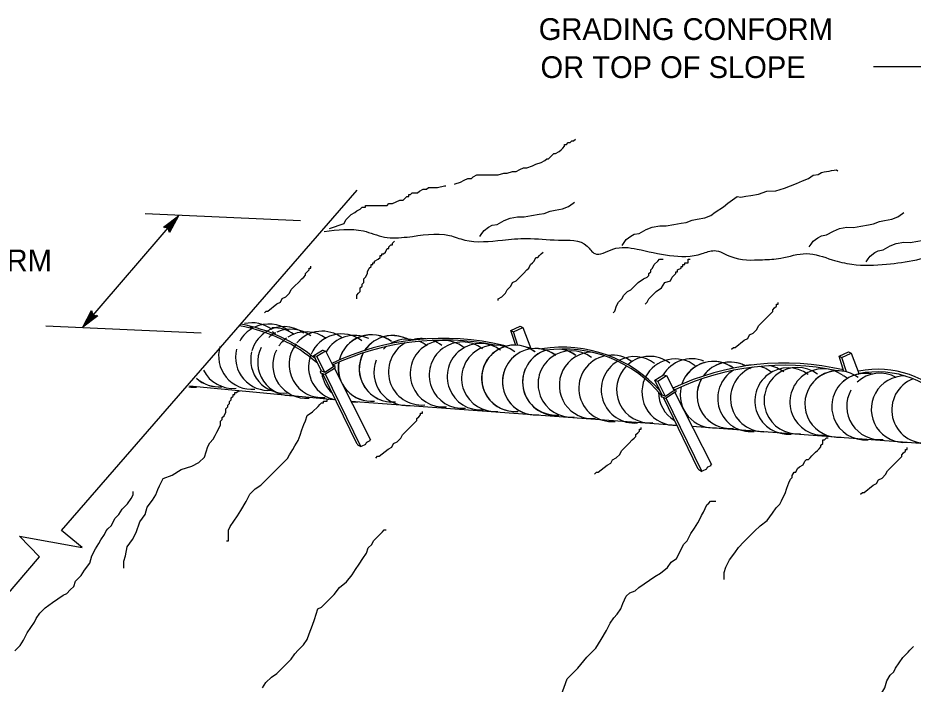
# Model space of a CAD drawing. Extents: x -893 to 867, y -474 to 712.
# Drawn here: x 324.8 to 612.8, y 59 to 273.4 of the extents above; entities that cross this region are included whole.
import ezdxf

# ---------------------------------------------------------------- set-up
doc = ezdxf.new("R2010")
doc.units = 0
for name, color, linetype in [('57 Undefined', 7, 'Continuous'), ('60 Nongeo Data', 7, 'Continuous'), ('63 Seal and Sig', 7, 'Continuous')]:
    doc.layers.add(name, color=color, linetype=linetype)

msp = doc.modelspace()

# ---------------------------------------------------------------- linework, layer by layer
at = {"layer": '57 Undefined'}
for p, q in [((600.07, 257.78), (633.6, 257.78)), ((371.57, 205.99), (376.4, 209.63)), ((371.97, 205.93), (375.52, 208.6)), ((372.39, 205.87), (374.64, 207.56)), ((374.64, 207.56), (373.3, 205.05)), ((375.52, 208.59), (373.45, 204.69)), ((376.4, 209.63), (373.57, 204.29)), ((376.4, 209.63), (376.4, 209.63)), ((373.08, 205.74), (371.57, 205.99)), ((371.57, 205.99), (371.57, 205.99)), ((372.76, 205.78), (373.75, 206.53)), ((373.57, 204.29), (373.08, 205.74)), ((373.75, 206.53), (373.19, 205.45)), ((373.57, 204.29), (373.57, 204.29)), ((345.67, 173.8), (348.44, 179.18)), ((346.54, 174.86), (348.56, 178.78)), ((348.44, 179.18), (348.44, 179.18)), ((348.44, 179.18), (348.94, 177.74)), ((350.46, 177.5), (345.67, 173.8)), ((350.05, 177.56), (346.54, 174.85)), ((347.41, 175.89), (348.71, 178.42)), ((349.64, 177.61), (347.41, 175.89)), ((348.28, 176.94), (348.84, 178.02)), ((349.26, 177.69), (348.28, 176.94)), ((348.94, 177.74), (350.46, 177.5)), ((350.46, 177.5), (350.46, 177.5))]:
    msp.add_line(p, q, dxfattribs=at)
for points in [[(331.44, 99.58), (331.71, 99.9), (325.34, 106.62), (345.48, 102.92), (338.76, 108.46), (433.91, 217.97)], [(124.71, -143.03), (205.91, -47.77), (199.48, -41.1), (219.65, -44.63), (212.89, -39.15), (331.71, 99.9)]]:
    msp.add_lwpolyline(points, dxfattribs=at)
at = {"layer": '60 Nongeo Data'}
for p, q in [((415.72, 208.03), (365.71, 210.31)), ((345.67, 173.8), (376.4, 209.63)), ((383.79, 171.89), (333.78, 174.16)), ((379.95, 155.02), (426.38, 150.58))]:
    msp.add_line(p, q, dxfattribs=at)
for points in [[(465.28, 219.88), (465.5, 219.95), (467.23, 220.53), (468.38, 221.1), (469.54, 221.68), (470.69, 221.68), (471.27, 222.26), (472.42, 222.83), (473.57, 222.83), (475.3, 222.83), (476.46, 222.83), (478.19, 222.83), (479.34, 222.83), (481.07, 223.41), (482.22, 223.41), (483.95, 223.99), (485.11, 223.99), (486.26, 224.56), (487.41, 225.14), (488.57, 225.14), (490.3, 225.72), (491.45, 226.3), (493.18, 226.87), (494.33, 227.45), (494.91, 228.03), (495.49, 228.03), (496.06, 228.6), (497.22, 229.76), (497.79, 229.76), (498.95, 230.33), (499.52, 230.91), (500.1, 231.49), (500.68, 232.07), (500.68, 232.64), (501.26, 232.64), (501.83, 233.22), (502.41, 233.22), (502.99, 233.8), (503.56, 233.8), (504.14, 234.37)], [(519.17, 200.14), (519.83, 201.09), (520.49, 202.04), (521.95, 203.13), (523.09, 203.75), (524.69, 204.03), (526.96, 205.27), (528.89, 206.03), (531.3, 206.46), (533.38, 206.42), (535.79, 206.85), (538.2, 207.28), (539.81, 207.57), (541.74, 208.33), (543.35, 208.61), (545.76, 209.05), (547.69, 209.81), (549.16, 210.9), (551.75, 212.6), (553.21, 213.7), (554.68, 214.79), (556.14, 215.88), (557.42, 215.69), (559.02, 215.98), (560.63, 216.27), (563.04, 216.7), (565.77, 217.6), (568.66, 217.7), (571.4, 218.61), (573.33, 219.37), (575.27, 220.13), (577.2, 220.89), (579.14, 221.65), (580.6, 222.74), (582.21, 223.03), (583.34, 223.65), (584.14, 223.79), (584.95, 223.93), (585.75, 224.08), (586.55, 224.22), (587.36, 224.36), (588.16, 224.51), (588.63, 224.18)], [(425, 205.64), (429.74, 207.25), (430.32, 208.41), (430.9, 208.99), (432.05, 210.14), (433.2, 210.72), (433.78, 211.29), (434.93, 211.87), (435.51, 212.45), (436.09, 212.45), (436.66, 212.45), (436.66, 213.02), (437.24, 213.02), (438.39, 213.02), (440.12, 213.02), (441.85, 213.02), (443.58, 213.02), (444.16, 213.6), (444.74, 213.6), (445.31, 213.6), (446.47, 214.18), (447.62, 214.76), (448.78, 214.76), (449.35, 215.33), (449.93, 215.91), (450.51, 215.91), (450.51, 216.49), (451.08, 216.49), (451.66, 217.06), (452.81, 217.06), (453.39, 217.06), (453.97, 217.64), (455.12, 218.22), (455.7, 218.22), (456.27, 218.22), (456.85, 218.79), (458, 218.79), (459.73, 218.79), (462.04, 219.37), (462.49, 219.37)], [(473.42, 203.04), (474.08, 203.98), (474.74, 204.93), (476.2, 206.02), (477.34, 206.64), (478.94, 206.92), (481.21, 208.16), (483.14, 208.92), (485.55, 209.35), (487.63, 209.31), (490.04, 209.74), (492.45, 210.17), (494.06, 210.46), (495.99, 211.22), (497.6, 211.51), (500.01, 211.94), (501.94, 212.7), (503.41, 213.79), (503.85, 214.08)], [(579.37, 199.66), (580.03, 200.61), (580.69, 201.56), (582.15, 202.65), (583.28, 203.26), (584.89, 203.55), (587.15, 204.78), (589.09, 205.55), (591.5, 205.98), (593.58, 205.93), (595.99, 206.37), (598.4, 206.8), (600, 207.08), (601.94, 207.85), (603.54, 208.13), (605.95, 208.56), (607.89, 209.33), (609.35, 210.42), (609.8, 210.71)], [(597.67, 194.84), (598.33, 195.79), (598.99, 196.74), (600.45, 197.83), (601.58, 198.44), (603.19, 198.73), (605.45, 199.97), (607.39, 200.73), (609.8, 201.16), (611.88, 201.12), (614.29, 201.55), (616.7, 201.98), (618.3, 202.27), (620.24, 203.03), (621.84, 203.31), (624.25, 203.75), (626.19, 204.51), (627.65, 205.6), (628.1, 205.89)], [(433.78, 183.02), (433.78, 183.6), (433.78, 184.18), (434.36, 184.75), (434.93, 185.33), (434.93, 185.91), (434.93, 186.48), (435.51, 187.06), (435.51, 187.64), (436.09, 188.21), (436.09, 188.79), (436.09, 189.37), (436.66, 189.95), (437.24, 191.1), (437.24, 191.68), (437.82, 192.83), (438.39, 193.41), (438.39, 193.98), (438.97, 193.98), (438.97, 194.56), (439.55, 194.56), (439.55, 195.14), (440.7, 195.71), (441.28, 196.29), (441.28, 196.87), (441.85, 196.87), (441.85, 197.45), (442.43, 197.45), (443.01, 198.02), (443.58, 199.18), (444.16, 199.18), (444.16, 199.75), (444.74, 200.33), (445.31, 200.33), (445.31, 200.91), (445.89, 201.48)], [(479.34, 182.44), (479.34, 183.02), (480.49, 183.6), (481.65, 184.75), (482.22, 185.91), (483.38, 187.06), (483.95, 188.21), (485.11, 188.79), (486.26, 189.95), (487.41, 191.1), (488.57, 192.25), (489.14, 192.83), (489.72, 193.98), (490.3, 194.56), (490.87, 195.14), (491.45, 196.29), (492.03, 196.29), (492.6, 196.87), (493.18, 197.45), (493.76, 198.02)], [(404.07, 178.45), (404.64, 179.03), (405.22, 179.03), (408.1, 181.34), (409.26, 181.91), (409.83, 183.07), (410.99, 183.64), (412.14, 184.8), (412.72, 185.95), (413.87, 187.1), (415.02, 188.26), (416.18, 189.41), (416.75, 189.99), (417.33, 190.57), (417.33, 191.14), (417.91, 191.72), (418.48, 192.3), (418.48, 192.87), (419.06, 192.87), (419.06, 193.45)], [(516.25, 178.41), (516.83, 178.98), (517.4, 180.71), (517.98, 181.87), (519.13, 183.02), (519.71, 184.18), (520.86, 185.33), (522.02, 185.91), (523.17, 187.06), (524.32, 188.21), (526.05, 189.37), (527.21, 189.95), (527.78, 190.52), (527.78, 191.1), (528.36, 191.68), (528.36, 192.25), (528.94, 192.83), (529.51, 193.98), (530.67, 195.14), (531.24, 195.71), (531.82, 195.71), (532.4, 195.71)], [(526.63, 181.29), (527.21, 181.87), (527.78, 183.02), (528.94, 184.18), (530.09, 185.33), (531.82, 186.48), (532.97, 188.21), (534.7, 188.79), (535.28, 189.95), (535.86, 190.52), (536.43, 191.1), (536.43, 191.68), (537.01, 191.68), (537.01, 192.25), (538.16, 192.83), (538.16, 193.41), (538.74, 193.41), (538.74, 193.98), (539.32, 193.98), (539.32, 194.56), (540.47, 194.56), (540.47, 195.14), (540.47, 195.71), (541.05, 195.71)], [(554.41, 166.78), (554.99, 167.36), (555.56, 167.36), (558.45, 169.67), (559.6, 170.24), (560.18, 171.4), (561.33, 171.97), (562.48, 173.13), (563.06, 174.28), (564.21, 175.44), (565.37, 176.59), (566.52, 177.74), (567.1, 178.32), (567.67, 178.9), (567.67, 179.47), (568.25, 180.05), (568.83, 180.63), (568.83, 181.21), (569.4, 181.21), (569.4, 181.78)], [(358.82, 96.26), (358.82, 97.42), (358.82, 98.57), (359.4, 100.3), (359.97, 103.19), (361.7, 105.49), (362.86, 107.8), (364.01, 111.26), (365.74, 113.57), (366.32, 115.88), (368.05, 118.19), (369.2, 119.92), (369.78, 121.65), (370.35, 122.8), (371.51, 125.11), (374.39, 126.27), (377.27, 128), (380.73, 129.15), (383.04, 130.3), (384.77, 132.04), (385.35, 133.77), (385.92, 135.5), (386.5, 136.65), (387.65, 137.81), (388.23, 138.96), (388.81, 140.11), (389.38, 141.27), (389.96, 142.42), (389.96, 143), (389.96, 143.57), (390.54, 144.15), (390.54, 144.73), (391.11, 145.31), (391.69, 146.46), (391.69, 147.04), (391.69, 147.61), (392.27, 148.19), (392.27, 148.77), (392.84, 149.34), (392.84, 149.92), (393.42, 150.5), (393.42, 151.08), (394, 151.65), (394, 152.23), (394.57, 152.23), (394.57, 152.81), (395.15, 152.81), (395.73, 153.38), (396.3, 153.38)], [(391.93, 105.08), (392.51, 105.08), (392.51, 105.66), (392.51, 106.23), (392.51, 106.81), (392.51, 108.54), (393.08, 109.7), (394.24, 111.43), (395.39, 113.16), (396.54, 114.89), (398.27, 117.77), (399.43, 120.08), (401.16, 121.81), (402.89, 122.97), (404.04, 124.12), (405.19, 125.27), (406.35, 126.43), (408.66, 128.74), (409.81, 129.89), (411.54, 131.62), (412.12, 132.77), (413.27, 134.51), (413.85, 135.66), (415, 137.39), (415.58, 139.12), (416.15, 140.85), (416.73, 142.58), (417.31, 143.74), (417.88, 145.47), (419.61, 146.62), (421.34, 148.35), (421.92, 148.93), (422.5, 149.51), (423.07, 149.51), (423.07, 150.08), (423.65, 150.08), (424.23, 150.08), (424.23, 150.66), (424.8, 150.66)], [(439.91, 131.75), (440.48, 132.33), (441.06, 132.33), (443.94, 134.64), (445.1, 135.22), (445.67, 136.37), (446.83, 136.95), (447.98, 138.1), (448.56, 139.25), (449.71, 140.41), (450.86, 141.56), (452.02, 142.72), (452.59, 143.29), (453.17, 143.87), (453.17, 144.45), (453.75, 145.02), (454.32, 145.6), (454.32, 146.18), (454.9, 146.18), (454.9, 146.76)], [(510.34, 126.58), (510.92, 127.16), (511.5, 127.16), (514.38, 129.47), (515.53, 130.05), (516.11, 131.2), (517.26, 131.78), (518.42, 132.93), (518.99, 134.09), (520.15, 135.24), (521.3, 136.39), (522.45, 137.55), (523.03, 138.12), (523.61, 138.7), (523.61, 139.28), (524.18, 139.86), (524.76, 140.43), (524.76, 141.01), (525.34, 141.01), (525.34, 141.59)], [(552.01, 92.61), (552.01, 93.19), (552.01, 94.92), (552.58, 96.65), (553.74, 98.96), (555.47, 101.27), (556.62, 103), (558.35, 104.73), (560.08, 106.46), (561.81, 108.19), (563.54, 109.92), (565.85, 111.65), (567.58, 113.96), (568.73, 115.69), (569.88, 116.85), (570.46, 118), (571.04, 119.15), (571.61, 120.31), (572.19, 122.04), (572.77, 123.77), (573.34, 124.92), (573.92, 125.5), (573.92, 126.08), (574.5, 127.23), (575.07, 127.23), (575.65, 128.39), (576.23, 128.96), (577.38, 129.54), (577.96, 130.69), (578.53, 131.27), (579.11, 131.27), (579.69, 131.85), (580.26, 132.43), (581.42, 133.58), (581.99, 134.16), (582.57, 134.73), (583.15, 135.31), (583.15, 135.89), (583.72, 136.46), (583.72, 137.62), (584.3, 137.62), (584.88, 138.2), (585.45, 138.2)], [(595.88, 120.1), (596.46, 120.68), (597.04, 120.68), (599.92, 122.99), (601.07, 123.56), (601.65, 124.72), (602.8, 125.29), (603.96, 126.45), (604.53, 127.6), (605.69, 128.76), (606.84, 129.91), (607.99, 131.06), (608.57, 131.64), (609.15, 132.22), (609.15, 132.79), (609.72, 133.37), (610.3, 133.95), (610.3, 134.53), (610.88, 134.53), (610.88, 135.1)], [(323.75, 69.67), (325.48, 71.4), (326.63, 73.13), (327.79, 75.44), (330.09, 78.9), (330.67, 80.06), (331.82, 81.79), (333.55, 83.52), (335.86, 85.25), (337.59, 86.4), (339.32, 87.56), (340.47, 88.14), (341.63, 89.29), (342.78, 90.44), (343.36, 92.17), (345.09, 93.91), (346.24, 95.64), (347.97, 97.94), (348.55, 100.25), (349.7, 102.56), (350.85, 104.29), (351.43, 105.45), (352.59, 107.18), (353.16, 108.33), (353.74, 108.91), (354.89, 110.06), (355.47, 111.22), (356.05, 112.37), (357.2, 113.52), (358.35, 115.25), (360.08, 116.98), (361.24, 118.72), (361.81, 119.87), (361.81, 121.02)], [(498.6, 52.62), (501.49, 60.7), (504.95, 64.16), (507.83, 67.62), (510.71, 70.51), (512.44, 73.39), (514.17, 76.28), (515.33, 78.59), (516.48, 80.32), (517.63, 81.47), (518.79, 83.2), (519.36, 84.93), (519.94, 86.09), (520.52, 87.24), (521.67, 88.4), (523.4, 88.97), (524.55, 90.13), (526.28, 91.28), (528.01, 92.43), (529.74, 93.59), (531.47, 94.74), (533.78, 96.47), (534.93, 98.2), (536.66, 99.36), (537.82, 101.67), (538.97, 103.97), (540.12, 105.13), (541.28, 107.44), (542.43, 109.17), (543.58, 110.9), (544.16, 112.05), (544.74, 113.21), (545.31, 114.36), (545.89, 115.51), (546.47, 116.67), (547.04, 117.25), (547.62, 117.82), (548.2, 117.82), (548.77, 117.82), (549.35, 117.82)], [(403.45, 57.82), (404.6, 59.55), (406.33, 61.28), (408.06, 62.43), (409.79, 64.16), (411.52, 65.89), (412.67, 67.05), (413.83, 68.78), (414.98, 69.93), (416.71, 71.66), (417.86, 73.39), (418.44, 75.13), (419.59, 78.01), (420.17, 79.74), (420.75, 81.47), (421.32, 83.2), (422.48, 83.78), (423.63, 84.93), (424.78, 86.09), (426.51, 87.82), (428.24, 90.13), (430.55, 91.86), (432.28, 94.17), (433.43, 95.9), (434.59, 97.63), (435.74, 99.36), (436.89, 101.09), (437.47, 102.82), (438.62, 103.97), (439.2, 105.13), (439.78, 105.71), (440.35, 106.28), (440.93, 106.86), (441.51, 107.44), (442.08, 108.01), (442.66, 108.59), (443.24, 108.59)], [(586.42, 35.86), (587, 36.43), (588.15, 37.59), (591.03, 40.47), (592.76, 42.2), (594.49, 42.78), (595.07, 43.94), (595.65, 45.09), (596.8, 46.82), (598.53, 49.13), (600.26, 52.01), (601.99, 54.9), (603.72, 57.78), (604.3, 60.09), (605.45, 61.82), (606.6, 62.98), (607.18, 64.13), (608.33, 65.86), (609.49, 67.59), (610.64, 68.75), (611.22, 69.32), (611.79, 69.9), (612.95, 71.05)]]:
    msp.add_lwpolyline(points, dxfattribs=at)
for centre, start, end in [((405.47, 164.17), 117.9324, 150.8144), ((400.04, 164.56), 52.97, 102.7843), ((394.01, 164.84), 52.97, 58.9364), ((394, 164.84), 52.97, 58.7917), ((405.47, 164.17), 52.97, 115.008), ((410.36, 163.35), 52.97, 123.6185), ((410.36, 163.35), 126.3648, 164.3027), ((400.04, 164.56), 163.3245, 275.4694), ((405.47, 164.17), 166.1098, 275.4694), ((410.36, 163.35), 166.0961, 275.4694), ((394, 164.84), 207.0219, 275.4694), ((394.01, 164.84), 206.9774, 275.4694), ((389.36, 165.34), 227.9905, 275.4694), ((389.4, 165.36), 227.9052, 275.4694), ((381.2, 165.22), 262.284, 275.4694)]:
    msp.add_arc(centre, 10.69, start, end, dxfattribs=at)
msp.add_spline([(423.31, 204.68), (435.92, 204.81), (442.73, 202.86), (450.03, 202.86), (463.65, 203.35), (468.52, 201.89), (480.68, 201.89), (488.47, 202.38), (498.69, 201.89), (507.93, 199.94), (510.36, 197.51), (516.2, 198.97), (523.99, 198.97), (544.91, 197.51), (548.8, 198.48), (554.15, 196.54), (564.37, 195.56), (570.21, 196.05), (578.48, 197.51), (586.75, 195.56), (593.08, 194.1), (604.27, 194.1), (614, 195.56), (622.27, 195.56), (625.68, 193.13), (630.54, 193.13), (638.82, 192.64), (644.17, 194.1), (650.49, 193.62), (661.68, 192.64), (666.06, 193.62), (672.88, 192.16), (759.74, 189.74)], degree=3, dxfattribs=at)
at = {"layer": '63 Seal and Sig'}
for p, q in [((486.35, 174.12), (487.22, 173.73)), ((483.36, 172.74), (484.23, 172.35)), ((420.03, 164.75), (420.94, 164.47)), ((422.83, 166.49), (423.74, 166.21)), ((588.98, 164.51), (589.85, 164.12)), ((591.97, 165.88), (592.84, 165.49)), ((426.8, 161.23), (426.05, 161.7)), ((422.09, 159.54), (422.32, 160.04)), ((532.54, 158.54), (533.45, 158.26)), ((595.06, 158.72), (595.07, 158.74)), ((529.75, 156.8), (530.66, 156.52)), ((536.44, 153.55), (535.69, 154.01)), ((431.92, 150.06), (536.76, 142.34)), ((531.73, 151.86), (531.96, 152.36)), ((541.69, 141.97), (631.68, 135.34))]:
    msp.add_line(p, q, dxfattribs=at)
for points in [[(484.94, 167.92), (483.36, 172.74), (486.35, 174.12), (486.47, 174.07)], [(485.66, 168), (484.23, 172.35), (487.22, 173.73), (489.83, 166.94)], [(422.48, 159.65), (420.03, 164.75), (422.83, 166.49), (422.95, 166.46)], [(423.48, 159.26), (420.94, 164.47), (423.74, 166.21), (426.34, 161.06)], [(590.53, 159.63), (588.98, 164.51), (591.97, 165.88), (592.09, 165.83)], [(591.4, 159.46), (589.85, 164.12), (592.84, 165.49), (595.39, 158.77)], [(426.64, 160.6), (423.54, 158.59), (422.29, 159.1)], [(426.31, 161.11), (423.48, 159.27), (422.52, 159.65)], [(433.92, 136.15), (422.88, 158.88)], [(435.1, 135.42), (423.74, 158.73)], [(426.6, 160.56), (438.24, 137.56)], [(532.08, 151.98), (529.75, 156.8), (532.54, 158.54), (532.67, 158.5)], [(595.04, 158.7), (595.09, 158.76)], [(533.09, 151.53), (530.66, 156.52), (533.45, 158.26), (535.89, 153.46)], [(536.28, 152.92), (533.18, 150.9), (531.93, 151.41)], [(535.95, 153.42), (533.12, 151.58), (532.16, 151.97)], [(535.9, 153.43), (535.92, 153.39)], [(536.18, 152.87), (547.95, 129.61)], [(543.64, 128.2), (532.46, 151.21)], [(544.81, 127.47), (533.35, 151)], [(433.92, 136.15), (434.05, 136.15), (434.09, 136.04), (435.09, 135.41), (435.07, 135.51), (435.14, 135.48), (435.32, 135.6), (436.71, 136.23), (436.84, 136.64), (436.94, 136.65), (437.07, 136.73), (437.06, 136.83), (438.07, 137.34), (438.06, 137.44), (438.05, 137.54), (438.24, 137.56)], [(543.64, 128.2), (543.77, 128.2), (543.81, 128.09), (544.8, 127.46), (544.79, 127.56), (544.85, 127.53), (545.03, 127.65), (546.43, 128.28), (546.56, 128.69), (546.65, 128.7), (546.79, 128.78), (546.77, 128.88), (547.78, 129.39), (547.77, 129.49), (547.76, 129.58), (547.95, 129.61)]]:
    msp.add_lwpolyline(points, dxfattribs=at)
for centre, radius, start, end in [((387.19, 123.49), 51.53, 48.7515, 80.0663), ((387.12, 122.94), 52.69, 50.5518, 79.632), ((407.17, 162.93), 10.69, 52.7997, 93.6871), ((412.59, 162.52), 10.69, 52.7997, 114.8377), ((412.59, 162.52), 10.69, 117.7622, 131.6927), ((401.14, 163.23), 10.69, 52.7997, 58.7662), ((401.13, 163.22), 10.69, 52.7997, 58.6214), ((417.48, 161.68), 10.69, 126.1946, 144.6588), ((417.48, 161.68), 10.69, 52.7997, 123.4483), ((422.69, 161.86), 10.69, 52.7997, 139.483), ((428.97, 160.99), 10.69, 52.7997, 157.253), ((433.11, 160.52), 10.69, 64.568, 149.3968), ((461.6, 87.01), 83.26, 76.4396, 115.4812), ((438.5, 160.68), 10.69, 96.3229, 166.2634), ((438.55, 160.73), 10.69, 52.7997, 166.2176), ((445.29, 160.44), 10.69, 58.6959, 146.2641), ((438.5, 160.68), 10.69, 52.7997, 77.7086), ((445.26, 160.47), 10.69, 58.2017, 113.0358), ((450.01, 159.29), 10.69, 77.8466, 120.1709), ((454.68, 159.49), 10.69, 82.3942, 108.1382), ((412.59, 162.52), 10.69, 153.3079, 275.2991), ((422.69, 161.86), 10.69, 141.9112, 275.2991), ((461.74, 86.43), 83.26, 78.6891, 115.4812), ((445.26, 160.47), 10.69, 130.9467, 146.7312), ((450.01, 159.29), 10.69, 128.4799, 135.7237), ((454.68, 159.49), 10.69, 119.773, 275.2991), ((461.68, 158.88), 10.69, 52.7997, 275.2991), ((450.01, 159.29), 10.69, 52.7997, 69.4475), ((467.8, 158.4), 10.69, 52.7997, 275.2991), ((454.68, 159.49), 10.69, 52.7997, 71.2962), ((473.57, 157.92), 10.69, 52.7997, 275.2991), ((478.23, 157.39), 10.69, 52.7997, 275.2991), ((484.64, 157.41), 10.69, 52.7997, 275.2991), ((484.69, 157.42), 10.69, 89.3521, 275.2991), ((479.96, 163.76), 4.35, 65.2742, 74.5138), ((484.69, 157.42), 10.69, 52.7997, 69.8299), ((499.95, 125.29), 42.12, 41.4841, 98.9689), ((417.48, 161.68), 10.69, 153.2936, 275.2991), ((428.97, 160.99), 10.69, 160.1399, 259.3137), ((445.26, 160.47), 10.69, 151.3508, 275.2991), ((445.29, 160.44), 10.69, 151.3392, 275.2991), ((491.36, 156.29), 10.69, 121.6968, 275.2991), ((491.36, 156.27), 10.69, 52.7997, 275.2991), ((497.85, 156.17), 10.69, 106.3685, 275.2991), ((491.36, 156.29), 10.69, 52.7997, 104.4877), ((497.84, 156.24), 10.69, 107.077, 138.0128), ((502.81, 155.59), 10.69, 52.7997, 275.2991), ((500.29, 125.99), 40.82, 39.51, 98.0695), ((509.65, 155.1), 10.69, 91.5061, 275.2991), ((497.85, 156.17), 10.69, 52.7997, 83.554), ((497.84, 156.24), 10.69, 52.7997, 81.6038), ((515.93, 154.16), 10.69, 102.5239, 275.2991), ((515.93, 154.16), 10.69, 52.7997, 96.8136), ((523.15, 153.68), 10.69, 52.7997, 116.6837), ((528.06, 153.77), 10.69, 52.7997, 131.4405), ((438.5, 160.68), 10.69, 169.8916, 275.2991), ((438.55, 160.73), 10.69, 169.9191, 275.2991), ((450.01, 159.29), 10.69, 158.669, 275.2991), ((523.15, 153.68), 10.69, 120.3555, 275.2991), ((528.06, 153.77), 10.69, 134.382, 275.2991), ((536.24, 152.93), 10.69, 52.7997, 152.7531), ((541.54, 153), 10.69, 68.2667, 149.8057), ((571.34, 79.03), 83.26, 76.7549, 115.4812), ((571.26, 79.13), 82.46, 78.1354, 115.2121), ((548.53, 152.14), 10.69, 105.5844, 161.9234), ((548.53, 152.14), 10.69, 52.7997, 144.626), ((553.97, 151.92), 10.69, 61.9632, 144.626), ((548.53, 152.14), 10.69, 52.7997, 88.6796), ((553.99, 151.93), 10.69, 62.2879, 116.3235), ((560.62, 150.92), 10.69, 89.3833, 107.1124), ((564.75, 150.91), 10.69, 52.7997, 81.4343), ((422.4, 159.41), 0.333, 156.6142, 251.604), ((433.11, 160.52), 10.69, 188.2003, 228.0391), ((426.53, 160.97), 0.378, 286.3059, 44.8744), ((497.84, 156.24), 10.69, 156.669, 275.2991), ((553.99, 151.93), 10.69, 133.99, 145.2532), ((560.62, 150.92), 10.69, 121.9321, 275.2991), ((564.75, 150.91), 10.69, 109.0012, 275.2991), ((553.99, 151.93), 10.69, 52.7997, 56.0443), ((553.97, 151.92), 10.69, 52.7997, 55.8038), ((572.58, 150.1), 10.69, 52.7997, 275.2991), ((560.62, 150.92), 10.69, 52.7997, 74.4893), ((575.53, 150.23), 10.69, 52.7997, 275.2991), ((583.86, 149.74), 10.69, 52.7997, 275.2991), ((588.66, 149.13), 10.69, 81.8308, 275.2991), ((588.65, 149.12), 10.69, 52.7997, 133.3797), ((597.33, 148.29), 10.69, 76.527, 133.3797), ((597.32, 148.29), 10.69, 77.4942, 108.7277), ((602.13, 148.37), 10.69, 60.5474, 133.3797), ((601.3, 128.94), 30.53, 36.1223, 101.5781), ((601.48, 129.79), 30.53, 39.7173, 101.5781), ((536.24, 152.93), 10.69, 155.884, 273.1448), ((553.97, 151.92), 10.69, 150.6231, 275.2991), ((553.99, 151.93), 10.69, 150.5303, 275.2991), ((597.32, 148.29), 10.69, 125.5426, 275.2991), ((585.13, 148.89), 10.69, 52.7997, 60.85), ((610.01, 147.45), 10.69, 89.0015, 275.2991), ((616.61, 147.23), 10.69, 110.8706, 275.2991), ((541.54, 153), 10.69, 179.9731, 238.7966), ((541.54, 153), 10.69, 172.7661, 175.1072), ((536.17, 153.28), 0.378, 286.3059, 44.8744), ((548.53, 152.14), 10.69, 166.5396, 275.2991), ((602.13, 148.37), 10.69, 150.6645, 275.2991), ((433.11, 160.52), 10.69, 264.0314, 275.2991), ((532.04, 151.72), 0.333, 156.6142, 251.604), ((536.24, 152.93), 10.69, 275.2556, 275.2991)]:
    msp.add_arc(centre, radius, start, end, dxfattribs=at)

# ---------------------------------------------------------------- texts
at = {"layer": '57 Undefined'}
for s, p in [('GRADING CONFORM', (492.35, 266.26)), ('OR TOP OF SLOPE', (492.92, 254.02)), ('GRADING CONFORM', (241.07, 191.83))]:
    msp.add_text(s, height=7, rotation=360, dxfattribs=at).set_placement(p)

doc.saveas('drawing.dxf')
